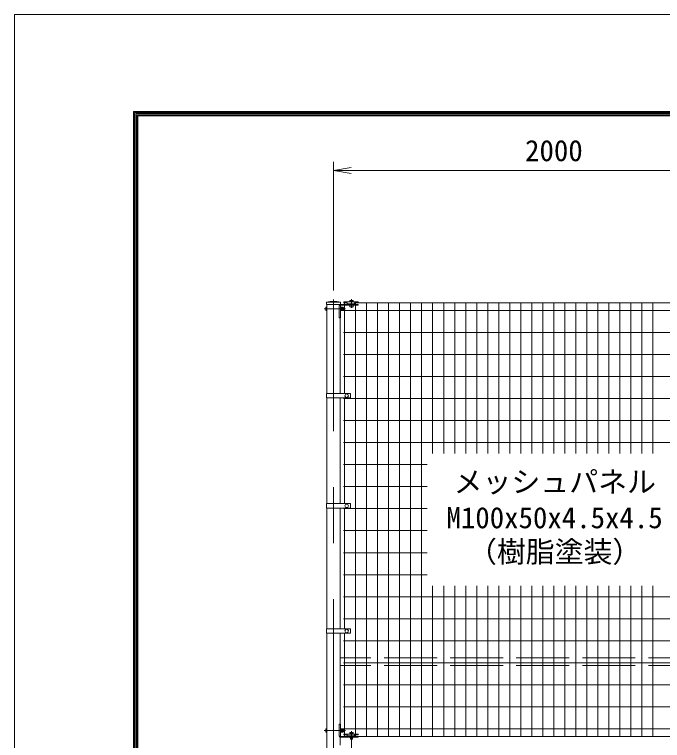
# Model space of a CAD drawing. Units: millimetres, scale not verified. Extents: x -8400 to 8400, y -5940 to 5940.
# Drawn here: x -8400 to -5459, y 2644 to 5940 of the extents above; entities that cross this region are included whole.
import ezdxf
from ezdxf.enums import TextEntityAlignment as Align

# ---------------------------------------------------------------- set-up
doc = ezdxf.new("R2010")
doc.units = ezdxf.units.MM
doc.header["$LTSCALE"] = 40
doc.linetypes.add('DASHED', pattern=[7.5, 6, -1.5])
doc.linetypes.add('USER1', pattern=[50.8, 31.75, -6.35, 6.35, -6.35])
for name, color, linetype, lineweight in [('0-1_D-STR1', 1, 'Continuous', 18), ('0-2_D-BMK', 2, 'USER1', 13), ('0-3_D-STR3', 3, 'Continuous', 13), ('0-4_D-STR-DIM', 7, 'Continuous', 9), ('0-5_D-STR-TXT', 7, 'Continuous', 9), ('0-6_0', 7, 'Continuous', 9), ('0-7_D-STR2', 7, 'Continuous', 9), ('0-B_D-TTL', 7, 'Continuous', 9)]:
    doc.layers.add(name, color=color, linetype=linetype, lineweight=lineweight)
doc.styles.add('ＭＳ ゴシック', font='')
doc.styles.get('ＭＳ ゴシック').set_extended_font_data('MS Gothic')

# ---------------------------------------------------------------- blocks, each defined once
blk = doc.blocks.new('_Open')
at = {"layer": '0-6_0'}
blk.add_line((-40, 6.67), (0, 0), dxfattribs=at)
blk.add_lwpolyline([(-40, -6.67), (0, 0), (-40, 0)], dxfattribs=at)

msp = doc.modelspace()

# ---------------------------------------------------------------- linework, layer by layer
at = {"layer": '0-1_D-STR1'}
for p, q in [((-6920.64, 4634.78), (-6983.54, 4634.78)), ((-6983.54, 4634.78), (-6983.54, 4623.78)), ((-6920.64, 4623.78), (-6983.54, 4623.78)), ((-6982.34, 4623.78), (-6982.34, 4220.03)), ((-6921.84, 4622.94), (-6921.84, 4623.78)), ((-6920.64, 4623.78), (-6920.64, 4634.78)), ((-6921.84, 4220.03), (-6921.84, 4563.28)), ((-6982.34, 4199.03), (-6982.34, 3720.03)), ((-6921.84, 3720.03), (-6921.84, 4199.03)), ((-6982.34, 3699.03), (-6982.34, 3151.78)), ((-6921.84, 3151.78), (-6921.84, 3699.03)), ((-6982.34, 3130.78), (-6982.34, 2120.03)), ((-6921.84, 2718.58), (-6921.84, 3130.78)), ((-6921.84, 2622.94), (-6921.84, 2658.93))]:
    msp.add_line(p, q, dxfattribs=at)
at = {"layer": '0-1_D-STR1', "linetype": 'DASHED'}
for p, q in [((-4982.34, 3018.78), (-6921.84, 3018.78)), ((-4982.34, 2984.78), (-6921.84, 2984.78))]:
    msp.add_line(p, q, dxfattribs=at)
at = {"layer": '0-1_D-STR1'}
msp.add_arc((-6952.09, 4471.43), 166.35, 79.10214, 100.89786, dxfattribs=at)
at = {"layer": '0-2_D-BMK'}
for p, q in [((-6870.34, 4647.48), (-6870.34, 4607.78)), ((-6952.09, -4080.22), (-6952.09, 4646.78)), ((-6870.34, 4626.15), (-6870.34, 4610.32)), ((-6994.29, 4603.78), (-6898.36, 4603.78)), ((-6994.29, 2689.78), (-6898.36, 2689.78)), ((-6870.34, 2686.28), (-6870.34, 2646.28)), ((-6870.34, 2647.48), (-6870.34, 2607.78))]:
    msp.add_line(p, q, dxfattribs=at)
at = {"layer": '0-3_D-STR3'}
for p, q in [((-6925.84, 4617.28), (-6925.84, 4563.28)), ((-6840.34, 4623.28), (-6919.84, 4623.28)), ((-6919.63, 4619.08), (-6919.63, 4563.28)), ((-6905.84, 4634.98), (-6905.84, 4631.78)), ((-6840.34, 4634.98), (-6905.84, 4634.98)), ((-6905.84, 4631.78), (-6890.09, 4631.78)), ((-6890.09, 4631.78), (-6890.09, 4626.98)), ((-6890.09, 4626.98), (-6856.09, 4626.98)), ((-6861.84, 4636.58), (-6878.84, 4636.58)), ((-6878.84, 4636.58), (-6878.84, 4634.98)), ((-6878.84, 4634.98), (-6861.84, 4634.98)), ((-6878.44, 4641.08), (-6878.44, 4636.58)), ((-6878.44, 4636.58), (-6862.24, 4636.58)), ((-6877.34, 4620.08), (-6877.34, 4612.28)), ((-6876.57, 4642.08), (-6864.23, 4642.08)), ((-6874.39, 4641.08), (-6874.39, 4636.58)), ((-6874.34, 4626.98), (-6874.34, 4624.28)), ((-6866.34, 4626.98), (-6866.34, 4624.28)), ((-6866.29, 4641.08), (-6866.29, 4636.58)), ((-6863.34, 4620.08), (-6863.34, 4612.28)), ((-6862.84, 4624.28), (-6862.84, 4623.28)), ((-6862.24, 4641.08), (-6862.24, 4636.58)), ((-6861.84, 4634.98), (-6861.84, 4636.58)), ((-6856.09, 4631.78), (-6856.09, 4626.98)), ((-6856.09, 4631.78), (-6840.34, 4631.78)), ((-6840.34, 4634.98), (-6840.34, 4631.78)), ((-6987.14, 4610.28), (-6987.14, 4597.28)), ((-6982.34, 4611.78), (-6982.34, 4595.78)), ((-6919.63, 4612.28), (-6919.63, 4610.84)), ((-6919.13, 4612.28), (-6919.63, 4612.28)), ((-6919.63, 4607.78), (-6918.83, 4607.78)), ((-6919.63, 4607.11), (-6918.83, 4607.11)), ((-6919.63, 4600.46), (-6918.83, 4600.46)), ((-6919.63, 4599.78), (-6918.83, 4599.78)), ((-6919.63, 4596.72), (-6919.63, 4595.28)), ((-6919.44, 4610.26), (-6918.72, 4609.25)), ((-6919.44, 4597.3), (-6918.72, 4598.31)), ((-6919.13, 4612.28), (-6919.13, 4610.84)), ((-6919.03, 4610.55), (-6918.62, 4609.97)), ((-6919.03, 4597.01), (-6918.62, 4597.59)), ((-6918.83, 4608.28), (-6918.44, 4611.45)), ((-6918.83, 4608.28), (-6918.83, 4599.28)), ((-6918.83, 4599.28), (-6918.44, 4596.12)), ((-6916.67, 4611.53), (-6918.34, 4611.53)), ((-6916.69, 4596.03), (-6918.34, 4596.03)), ((-6916.63, 4603.78), (-6916.63, 4611.51)), ((-6909.83, 4607.54), (-6916.63, 4607.54)), ((-6916.63, 4603.78), (-6916.63, 4596.06)), ((-6909.83, 4600.03), (-6916.63, 4600.03)), ((-6916.53, 4611.29), (-6916.57, 4611.46)), ((-6909.83, 4611.29), (-6916.53, 4611.29)), ((-6909.83, 4596.28), (-6916.53, 4596.28)), ((-6907.33, 4608.78), (-6907.33, 4598.78)), ((-6907.33, 4607.78), (-6903.34, 4607.78)), ((-6907.33, 4607.11), (-6903.02, 4607.11)), ((-6907.33, 4600.46), (-6903.02, 4600.46)), ((-6907.33, 4599.78), (-6903.34, 4599.78)), ((-6903.34, 4607.78), (-6903.34, 4599.78)), ((-6863.34, 4612.28), (-6877.34, 4612.28)), ((-6873.66, 4612.28), (-6873.66, 4611.58)), ((-6866.62, 4612.28), (-6867.02, 4611.58)), ((-6919.63, 4563.28), (-6925.84, 4563.28)), ((-6984.64, 4220.03), (-6877.1, 4220.03)), ((-6984.64, 4220.03), (-6984.64, 4199.03)), ((-6984.64, 4199.03), (-6877.1, 4199.03)), ((-6875.1, 4218.03), (-6875.1, 4201.03)), ((-6984.64, 3720.03), (-6877.1, 3720.03)), ((-6984.64, 3720.03), (-6984.64, 3699.03)), ((-6984.64, 3699.03), (-6877.1, 3699.03)), ((-6875.1, 3718.03), (-6875.1, 3701.03)), ((-6984.64, 3151.78), (-6877.1, 3151.78)), ((-6984.64, 3151.78), (-6984.64, 3130.78)), ((-6875.1, 3149.78), (-6875.1, 3132.78)), ((-6984.64, 3130.78), (-6877.1, 3130.78)), ((-6925.84, 2664.58), (-6925.84, 2718.58)), ((-6919.63, 2718.58), (-6925.84, 2718.58)), ((-6919.63, 2662.78), (-6919.63, 2718.58)), ((-6987.14, 2696.28), (-6987.14, 2683.28)), ((-6982.34, 2697.78), (-6982.34, 2681.78)), ((-6919.63, 2698.28), (-6919.63, 2696.84)), ((-6919.13, 2698.28), (-6919.63, 2698.28)), ((-6919.63, 2693.78), (-6918.83, 2693.78)), ((-6919.63, 2693.11), (-6918.83, 2693.11)), ((-6919.63, 2686.46), (-6918.83, 2686.46)), ((-6919.63, 2685.78), (-6918.83, 2685.78)), ((-6919.63, 2682.72), (-6919.63, 2681.28)), ((-6919.44, 2696.26), (-6918.72, 2695.25)), ((-6919.44, 2683.3), (-6918.72, 2684.31)), ((-6919.13, 2698.28), (-6919.13, 2696.84)), ((-6919.03, 2696.55), (-6918.62, 2695.97)), ((-6919.03, 2683.01), (-6918.62, 2683.59)), ((-6918.83, 2694.28), (-6918.44, 2697.45)), ((-6918.83, 2694.28), (-6918.83, 2685.28)), ((-6918.83, 2685.28), (-6918.44, 2682.12)), ((-6916.67, 2697.53), (-6918.34, 2697.53)), ((-6916.69, 2682.03), (-6918.34, 2682.03)), ((-6916.63, 2689.78), (-6916.63, 2697.51)), ((-6909.83, 2693.54), (-6916.63, 2693.54)), ((-6916.63, 2689.78), (-6916.63, 2682.06)), ((-6909.83, 2686.03), (-6916.63, 2686.03)), ((-6916.53, 2697.29), (-6916.57, 2697.46)), ((-6909.83, 2697.29), (-6916.53, 2697.29)), ((-6909.83, 2682.28), (-6916.53, 2682.28)), ((-6907.33, 2694.78), (-6907.33, 2684.78)), ((-6907.33, 2693.78), (-6903.34, 2693.78)), ((-6907.33, 2693.11), (-6903.02, 2693.11)), ((-6907.33, 2686.46), (-6903.02, 2686.46)), ((-6907.33, 2685.78), (-6903.34, 2685.78)), ((-6905.84, 2673.48), (-6905.84, 2670.28)), ((-6840.34, 2673.48), (-6905.84, 2673.48)), ((-6905.84, 2670.28), (-6890.09, 2670.28)), ((-6903.34, 2693.78), (-6903.34, 2685.78)), ((-6890.09, 2670.28), (-6890.09, 2665.48)), ((-6861.84, 2675.08), (-6878.84, 2675.08)), ((-6878.84, 2675.08), (-6878.84, 2673.48)), ((-6878.84, 2673.48), (-6861.84, 2673.48)), ((-6878.44, 2679.58), (-6878.44, 2675.08)), ((-6878.44, 2675.08), (-6862.24, 2675.08)), ((-6876.57, 2680.58), (-6864.23, 2680.58)), ((-6874.39, 2679.58), (-6874.39, 2675.08)), ((-6866.29, 2679.58), (-6866.29, 2675.08)), ((-6862.24, 2679.58), (-6862.24, 2675.08)), ((-6861.84, 2673.48), (-6861.84, 2675.08)), ((-6856.09, 2670.28), (-6856.09, 2665.48)), ((-6856.09, 2670.28), (-6840.34, 2670.28)), ((-6840.34, 2673.48), (-6840.34, 2670.28)), ((-6840.34, 2658.58), (-6919.84, 2658.58)), ((-6890.09, 2665.48), (-6856.09, 2665.48)), ((-6877.34, 2661.78), (-6877.34, 2665.48)), ((-6874.34, 2657.58), (-6874.34, 2651.28)), ((-6874.34, 2651.28), (-6866.34, 2651.28)), ((-6874.34, 2651.28), (-6873.66, 2650.08)), ((-6873.66, 2657.58), (-6873.66, 2650.08)), ((-6873.66, 2650.08), (-6867.02, 2650.08)), ((-6867.02, 2657.58), (-6867.02, 2650.08)), ((-6867.02, 2650.08), (-6866.34, 2651.28)), ((-6866.34, 2657.58), (-6866.34, 2651.28)), ((-6863.34, 2661.78), (-6863.34, 2665.48)), ((-6862.84, 2657.58), (-6862.84, 2658.58))]:
    msp.add_line(p, q, dxfattribs=at)
for points in [[(-6840.34, 4623.28), (-6840.34, 4620.08), (-6918.63, 4620.08)], [(-6862.84, 4624.28), (-6877.84, 4624.28), (-6877.84, 4623.28)], [(-6919.13, 4596.72), (-6919.13, 4595.28), (-6919.63, 4595.28)], [(-6867.02, 4612.28), (-6867.02, 4611.58), (-6873.66, 4611.58), (-6874.06, 4612.28)], [(-6919.13, 2682.72), (-6919.13, 2681.28), (-6919.63, 2681.28)], [(-6840.34, 2658.58), (-6840.34, 2661.78), (-6918.63, 2661.78)], [(-6862.84, 2657.58), (-6877.84, 2657.58), (-6877.84, 2658.58)]]:
    msp.add_lwpolyline(points, dxfattribs=at)
for centre in [(-6892.09, 4209.53), (-6892.09, 3709.53), (-6892.09, 3141.28)]:
    msp.add_circle(centre, 8, dxfattribs=at)
for centre, radius, start, end in [((-6919.84, 4617.28), 6, 90, 180), ((-6918.63, 4619.08), 1, 90, 180), ((-6876.42, 4639.55), 2.54, 37.21089, 142.78911), ((-6870.34, 4633.38), 8.7, 62.26063, 117.73937), ((-6864.27, 4639.53), 2.55, 37.42505, 142.57495), ((-6918.63, 4610.84), 1, 180, 215.53768), ((-6918.63, 4596.72), 1, 144.46232, 180), ((-6918.63, 4610.84), 0.5, 180, 215.53768), ((-6918.63, 4596.72), 0.5, 144.46232, 180), ((-6919.13, 4608.96), 0.5, 33.43373, 35.53768), ((-6919.13, 4598.6), 0.5, 324.46232, 326.56627), ((-6918.34, 4611.43), 0.1, 90, 173), ((-6918.34, 4596.13), 0.1, 187, 270), ((-6916.69, 4596.13), 0.1, 270, 337.2244), ((-6916.67, 4611.43), 0.1, 15, 90), ((-6921.51, 4609.41), 5.32, 339.37322, 22.7756), ((-6921.51, 4598.16), 5.32, 337.2244, 20.62678), ((-6937.38, 4603.78), 21.19, 0, 10.20031), ((-6937.38, 4603.78), 21.19, 349.79969, 0), ((-6910.85, 4609.41), 2.13, 298.45309, 61.54691), ((-6915.59, 4603.78), 6.87, 0, 33.09348), ((-6915.59, 4603.78), 6.87, 326.90652, 0), ((-6910.85, 4598.15), 2.13, 298.45309, 61.54691), ((-6914.1, 4604.53), 8, 32.13463, 57.68315), ((-6914.1, 4603.04), 8, 302.31685, 327.86537), ((-6910.84, 4603.78), 8.5, 331.92751, 28.07249), ((-6877.1, 4218.03), 2, 0, 90), ((-6877.1, 4201.03), 2, 270, 0), ((-6877.1, 3718.03), 2, 0, 90), ((-6877.1, 3701.03), 2, 270, 0), ((-6877.1, 3149.78), 2, 0, 90), ((-6877.1, 3132.78), 2, 270, 0), ((-6918.63, 2696.84), 1, 180, 215.53768), ((-6918.63, 2682.72), 1, 144.46232, 180), ((-6918.63, 2696.84), 0.5, 180, 215.53768), ((-6918.63, 2682.72), 0.5, 144.46232, 180), ((-6919.13, 2694.96), 0.5, 33.43373, 35.53768), ((-6919.13, 2684.6), 0.5, 324.46232, 326.56627), ((-6918.34, 2697.43), 0.1, 90, 173), ((-6918.34, 2682.13), 0.1, 187, 270), ((-6916.69, 2682.13), 0.1, 270, 337.2244), ((-6916.67, 2697.43), 0.1, 15, 90), ((-6921.51, 2695.41), 5.32, 339.37322, 22.7756), ((-6921.51, 2684.16), 5.32, 337.2244, 20.62678), ((-6937.38, 2689.78), 21.19, 0, 10.20031), ((-6937.38, 2689.78), 21.19, 349.79969, 0), ((-6910.85, 2695.41), 2.13, 298.45309, 61.54691), ((-6915.59, 2689.78), 6.87, 0, 33.09348), ((-6915.59, 2689.78), 6.87, 326.90652, 0), ((-6910.85, 2684.15), 2.13, 298.45309, 61.54691), ((-6914.1, 2690.53), 8, 32.13463, 57.68315), ((-6914.1, 2689.04), 8, 302.31685, 327.86537), ((-6910.84, 2689.78), 8.5, 331.92751, 28.07249), ((-6876.42, 2678.05), 2.54, 37.21089, 142.78911), ((-6870.34, 2671.88), 8.7, 62.26063, 117.73937), ((-6864.27, 2678.03), 2.55, 37.42505, 142.57495), ((-6919.84, 2664.58), 6, 180, 270), ((-6918.63, 2662.78), 1, 180, 270)]:
    msp.add_arc(centre, radius, start, end, dxfattribs=at)
for centre, start_param, end_param in [((-6982.34, 4610.28), 1.5707963, 3.1415927), ((-6982.34, 4597.28), 3.1415927, 4.712389), ((-6982.34, 2696.28), 1.5707963, 3.1415927), ((-6982.34, 2683.28), 3.1415927, 4.712389)]:
    msp.add_ellipse(centre, major_axis=(4.8, 0), ratio=0.3125, start_param=start_param, end_param=end_param, dxfattribs=at)
at = {"layer": '0-4_D-STR-DIM'}
for p, q in [((-6952.09, 4686.78), (-6952.09, 5271.78)), ((-6872.09, 5231.78), (-5032.09, 5231.78))]:
    msp.add_line(p, q, dxfattribs=at)
at = {"layer": '0-7_D-STR2'}
for p, q in [((-6892.69, 4631.78), (-6907.09, 4631.78)), ((-6902.09, 4220.03), (-6902.09, 4631.78)), ((-5048.09, 4631.78), (-6856.09, 4631.78)), ((-6852.09, 2661.78), (-6852.09, 4631.78)), ((-6802.09, 2661.78), (-6802.09, 4631.78)), ((-6752.09, 2661.78), (-6752.09, 4631.78)), ((-6702.09, 2661.78), (-6702.09, 4631.78)), ((-6652.09, 2661.78), (-6652.09, 4631.78)), ((-6602.09, 2661.78), (-6602.09, 4631.78)), ((-6552.09, 2661.78), (-6552.09, 4631.78)), ((-6502.09, 3946.78), (-6502.09, 4631.78)), ((-6452.09, 3946.78), (-6452.09, 4631.78)), ((-6402.09, 3946.78), (-6402.09, 4631.78)), ((-6352.09, 3946.78), (-6352.09, 4631.78)), ((-6302.09, 3946.78), (-6302.09, 4631.78)), ((-6252.09, 3946.78), (-6252.09, 4631.78)), ((-6202.09, 3946.78), (-6202.09, 4631.78)), ((-6152.09, 3946.78), (-6152.09, 4631.78)), ((-6102.09, 3946.78), (-6102.09, 4631.78)), ((-6052.09, 3946.78), (-6052.09, 4631.78)), ((-6002.09, 3946.78), (-6002.09, 4631.78)), ((-5952.09, 3946.78), (-5952.09, 4631.78)), ((-5902.09, 3946.78), (-5902.09, 4631.78)), ((-5852.09, 3946.78), (-5852.09, 4631.78)), ((-5802.09, 3946.78), (-5802.09, 4631.78)), ((-5752.09, 3946.78), (-5752.09, 4631.78)), ((-5702.09, 3946.78), (-5702.09, 4631.78)), ((-5652.09, 3946.78), (-5652.09, 4631.78)), ((-5602.09, 3946.78), (-5602.09, 4631.78)), ((-5552.09, 3946.78), (-5552.09, 4631.78)), ((-5502.09, 3946.78), (-5502.09, 4631.78)), ((-4997.09, 4596.78), (-6907.09, 4596.78)), ((-4997.09, 4496.78), (-6907.09, 4496.78)), ((-4997.09, 4396.78), (-6907.09, 4396.78)), ((-4997.09, 4296.78), (-6907.09, 4296.78)), ((-4997.09, 4196.78), (-6907.09, 4196.78)), ((-6902.09, 3720.03), (-6902.09, 4199.03)), ((-4997.09, 4096.78), (-6907.09, 4096.78)), ((-4997.09, 3996.78), (-6907.09, 3996.78)), ((-6527.09, 3896.78), (-6907.09, 3896.78)), ((-6527.09, 3796.78), (-6907.09, 3796.78)), ((-6527.09, 3696.78), (-6907.09, 3696.78)), ((-6902.09, 3151.78), (-6902.09, 3699.03)), ((-6527.09, 3596.78), (-6907.09, 3596.78)), ((-6527.09, 3496.78), (-6907.09, 3496.78)), ((-6527.09, 3396.78), (-6907.09, 3396.78)), ((-6502.09, 2661.78), (-6502.09, 3346.78)), ((-6452.09, 2661.78), (-6452.09, 3346.78)), ((-6402.09, 2661.78), (-6402.09, 3346.78)), ((-6352.09, 2661.78), (-6352.09, 3346.78)), ((-6302.09, 2661.78), (-6302.09, 3346.78)), ((-6252.09, 2661.78), (-6252.09, 3346.78)), ((-6202.09, 2661.78), (-6202.09, 3346.78)), ((-6152.09, 2661.78), (-6152.09, 3346.78)), ((-6102.09, 2661.78), (-6102.09, 3346.78)), ((-6052.09, 2661.78), (-6052.09, 3346.78)), ((-6002.09, 2661.78), (-6002.09, 3346.78)), ((-5952.09, 2661.78), (-5952.09, 3346.78)), ((-5902.09, 2661.78), (-5902.09, 3346.78)), ((-5852.09, 2661.78), (-5852.09, 3346.78)), ((-5802.09, 2661.78), (-5802.09, 3346.78)), ((-5752.09, 2661.78), (-5752.09, 3346.78)), ((-5702.09, 2661.78), (-5702.09, 3346.78)), ((-5652.09, 2661.78), (-5652.09, 3346.78)), ((-5602.09, 2661.78), (-5602.09, 3346.78)), ((-5552.09, 2661.78), (-5552.09, 3346.78)), ((-5502.09, 2661.78), (-5502.09, 3346.78)), ((-4997.09, 3296.78), (-6907.09, 3296.78)), ((-4997.09, 3196.78), (-6907.09, 3196.78)), ((-6902.09, 2661.78), (-6902.09, 3130.78)), ((-4997.09, 3096.78), (-6907.09, 3096.78)), ((-4997.09, 2996.78), (-6907.09, 2996.78)), ((-4997.09, 2896.78), (-6907.09, 2896.78)), ((-4997.09, 2796.78), (-6907.09, 2796.78)), ((-4997.09, 2696.78), (-6907.09, 2696.78)), ((-4997.09, 2661.78), (-6907.09, 2661.78))]:
    msp.add_line(p, q, dxfattribs=at)
at = {"layer": '0-B_D-TTL', "color": 2, "lineweight": 18}
msp.add_lwpolyline([(-8400, 5940), (8400, 5940), (8400, -5940), (-8400, -5940)], close=True, dxfattribs=at)
at = {"layer": '0-B_D-TTL'}
for points in [[(-7860, 5500), (7860, 5500), (7860, -5500), (-7860, -5500)], [(-7855, 5495), (7855, 5495), (7855, -5495), (-7855, -5495)], [(-7850, 5490), (7850, 5490), (7850, -5490), (-7850, -5490)], [(-7845, 5485), (7845, 5485), (7845, -5485), (-7845, -5485)], [(-7840, 5480), (7840, 5480), (7840, -5480), (-7840, -5480)]]:
    msp.add_lwpolyline(points, close=True, dxfattribs=at)

# ---------------------------------------------------------------- block references
at = {"layer": '0-4_D-STR-DIM', "xscale": 2, "yscale": 2, "rotation": 180}
msp.add_blockref('_Open', (-6952.09, 5231.78), dxfattribs=at)

# ---------------------------------------------------------------- texts
at = {"layer": '0-4_D-STR-DIM', "style": 'ＭＳ ゴシック'}
msp.add_text('2000', height=96.19, dxfattribs=at).set_placement((-6082.59, 5245.28), align=Align.BOTTOM_LEFT)
at = {"layer": '0-5_D-STR-TXT', "style": 'ＭＳ ゴシック'}
for s, p in [('メッシュパネル', (-6406.91, 3741.58)), ('M100x50x4.5x4.5', (-6439.4, 3578.79)), ('（樹脂塗装）', (-6341.94, 3424.12))]:
    msp.add_text(s, height=96.19, dxfattribs=at).set_placement(p, align=Align.BOTTOM_LEFT)

doc.saveas('drawing.dxf')
